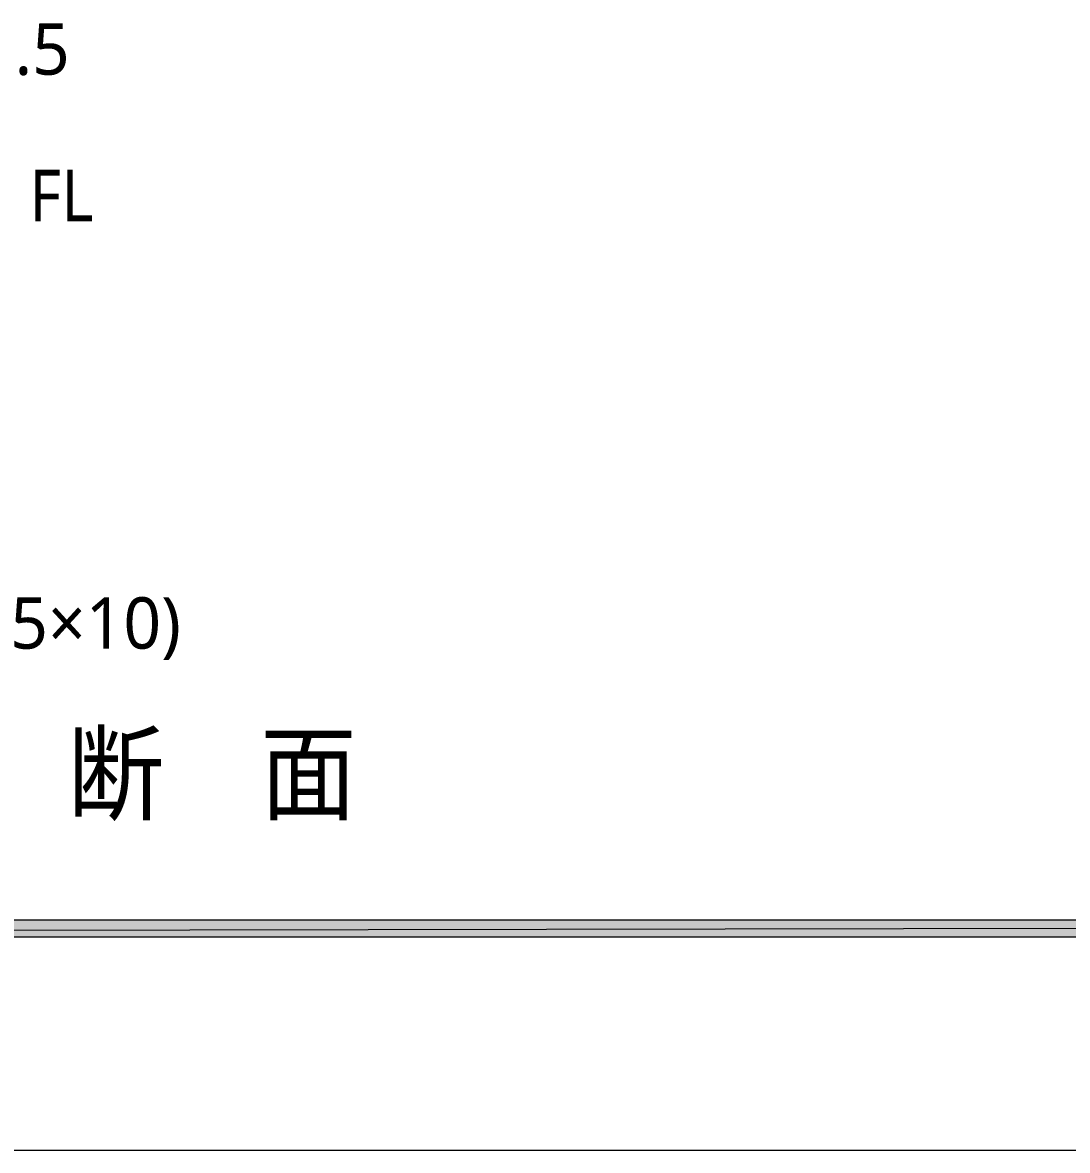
# Model space of a CAD drawing. Header units: millimetres. Extents: x 0 to 420, y 0 to 297.
# Drawn here: x 163.73 to 205.99, y 156.99 to 202.62 of the extents above; entities that cross this region are included whole.
import ezdxf
from ezdxf.enums import TextEntityAlignment as Align

# ---------------------------------------------------------------- set-up
doc = ezdxf.new("R2010")
doc.units = ezdxf.units.MM
doc.styles.add('kst32b', font='NotoSansJP-Variable.ttf')

msp = doc.modelspace()

# ---------------------------------------------------------------- hatches: boundary and pattern name
h = msp.add_hatch(color=7)
h.paths.add_polyline_path([(394.166, 165.629), (394.166, 166.328), (26.183, 165.629), (394.166, 165.629)])
h.paths.add_polyline_path([(394.166, 166.328), (26.183, 165.629), (26.183, 166.328), (394.166, 166.328)])

# ---------------------------------------------------------------- linework, layer by layer
at = {"lineweight": 0}
for points in [[(394.166, 165.629), (394.166, 166.328), (26.183, 165.629)], [(394.166, 166.328), (26.183, 165.629), (26.183, 166.328)]]:
    msp.add_lwpolyline(points, close=True, dxfattribs=at)
at = {"lineweight": 13}
msp.add_lwpolyline([(394.166, 156.993), (26.183, 156.993)], dxfattribs=at)

# ---------------------------------------------------------------- texts
at = {"style": 'kst32b'}
for s, height, p, p2 in [('ステンレス t=1.5', 2.07913, (144.844, 200.512), (165.635, 200.512)), ('FL', 2.0791, (163.999, 194.585), (166.598, 194.585)), ('シーリング材(15×10)', 2.07913, (144.145, 177.292), (170.134, 177.292)), ('断\u3000面', 3.1187, (165.545, 170.688), (177.24, 170.688))]:
    msp.add_text(s, height=height, dxfattribs=at).set_placement(p, p2, align=Align.FIT)

doc.saveas('drawing.dxf')
